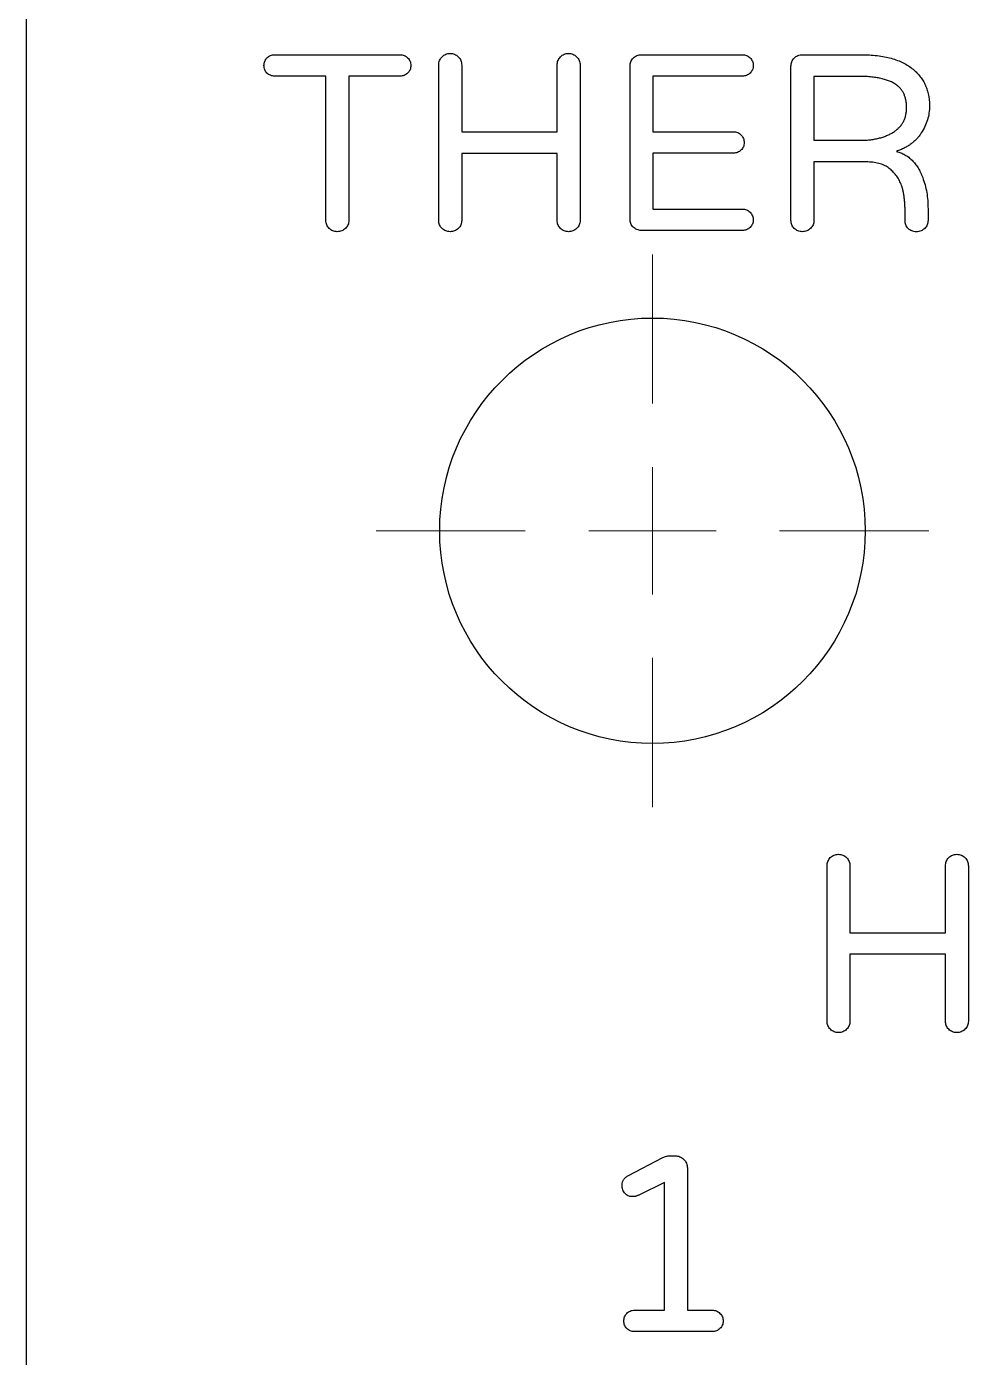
# Model space of a CAD drawing. Header units: millimetres. Extents: x 382 to 1372, y 275 to 1321.
# Drawn here: x 382.5 to 570.6, y 811.3 to 1077.2 of the extents above; entities that cross this region are included whole.
import ezdxf

# ---------------------------------------------------------------- set-up
doc = ezdxf.new("R2010")
doc.units = ezdxf.units.MM
doc.header["$LTSCALE"] = 5
doc.linetypes.add('SLD-Continue', pattern=[0])

# ---------------------------------------------------------------- blocks, each defined once
blk = doc.blocks.new('SW_CENTERMARKSYMBOL_3')
at = {"color": 0, "linetype": 'SLD-Continue', "lineweight": 18}
for p, q in [((0, 25.4), (0, 55.2)), ((0, 0), (0, 12.7)), ((-25.4, 0), (-55.2, 0)), ((0, 0), (-12.7, 0)), ((0, 0), (0, -12.7)), ((0, 0), (12.7, 0)), ((25.4, 0), (55.2, 0)), ((0, -25.4), (0, -55.2))]:
    blk.add_line(p, q, dxfattribs=at)

msp = doc.modelspace()

# ---------------------------------------------------------------- linework, layer by layer
at = {"color": 7, "linetype": 'SLD-Continue', "lineweight": 25}
for p, q in [((382.5, 341.44), (382.5, 1311.44)), ((432.01, 1071.56), (457.07, 1071.56)), ((505.29, 1071.56), (525.46, 1071.56)), ((537.43, 1071.56), (549.15, 1071.56)), ((464.82, 1038.45), (464.82, 1069.49)), ((469.4, 1069.49), (469.4, 1056.12)), ((488.47, 1056.12), (488.47, 1069.49)), ((493.05, 1069.49), (493.05, 1038.45)), ((503.02, 1038.7), (503.02, 1069.25)), ((535.16, 1038.45), (535.16, 1069.25)), ((442.27, 1067.28), (432.01, 1067.28)), ((442.27, 1038.45), (442.27, 1067.28)), ((446.85, 1067.28), (446.85, 1038.45)), ((457.07, 1067.28), (446.85, 1067.28)), ((507.6, 1067.28), (507.6, 1056.17)), ((525.46, 1067.28), (507.6, 1067.28)), ((539.74, 1067.23), (539.74, 1054.45)), ((548.6, 1067.23), (539.74, 1067.23)), ((469.4, 1056.12), (488.47, 1056.12)), ((507.6, 1056.17), (523.65, 1056.17)), ((539.74, 1054.45), (548.85, 1054.45)), ((469.4, 1051.84), (469.4, 1038.45)), ((488.47, 1051.84), (469.4, 1051.84)), ((488.47, 1038.45), (488.47, 1051.84)), ((507.6, 1051.89), (507.6, 1040.72)), ((523.65, 1051.89), (507.6, 1051.89)), ((539.74, 1050.13), (539.74, 1038.45)), ((550.16, 1050.13), (539.74, 1050.13)), ((507.6, 1040.72), (525.46, 1040.72)), ((557.96, 1038.45), (557.96, 1039.96)), ((562.54, 1040.76), (562.54, 1038.45)), ((525.46, 1036.44), (505.29, 1036.44)), ((542.37, 878.45), (542.37, 909.49)), ((546.95, 909.49), (546.95, 896.12)), ((566.02, 896.12), (566.02, 909.49)), ((570.6, 909.49), (570.6, 878.45)), ((546.95, 896.12), (566.02, 896.12)), ((546.95, 891.84), (546.95, 878.45)), ((566.02, 891.84), (546.95, 891.84)), ((566.02, 878.45), (566.02, 891.84)), ((502.74, 847.63), (509.58, 851.21)), ((511, 851.56), (512.05, 851.56)), ((514.47, 849.15), (514.47, 820.72)), ((509.89, 846.23), (504.76, 843.71)), ((509.89, 820.72), (509.89, 846.23)), ((503.9, 820.72), (509.89, 820.72)), ((514.47, 820.72), (519.45, 820.72)), ((519.45, 816.44), (503.9, 816.44))]:
    msp.add_line(p, q, dxfattribs=at)
msp.add_circle((507.5, 976.44), 42.5, dxfattribs=at)
for points, knots in [([(429.9, 1069.39), (429.91, 1069.54), (429.92, 1069.83), (430.04, 1070.23), (430.23, 1070.61), (430.5, 1070.94), (430.81, 1071.22), (431.18, 1071.42), (431.58, 1071.55), (431.87, 1071.56), (432.01, 1071.56)], [0, 0, 0, 0, 0.129976, 0.253631, 0.377211, 0.501617, 0.627124, 0.7479, 0.872175, 1, 1, 1, 1]), ([(457.07, 1071.56), (457.21, 1071.56), (457.5, 1071.55), (457.91, 1071.41), (458.29, 1071.22), (458.61, 1070.94), (458.89, 1070.61), (459.09, 1070.24), (459.21, 1069.83), (459.22, 1069.54), (459.23, 1069.39)], [0, 0, 0, 0, 0.1285199, 0.2514031, 0.3745826, 0.5003067, 0.6260308, 0.7492103, 0.8714801, 1, 1, 1, 1]), ([(464.82, 1069.49), (464.83, 1069.65), (464.84, 1069.95), (464.97, 1070.39), (465.18, 1070.79), (465.46, 1071.14), (465.81, 1071.44), (466.2, 1071.66), (466.63, 1071.78), (466.94, 1071.8), (467.09, 1071.81)], [0, 0, 0, 0, 0.129744, 0.251737, 0.374511, 0.500915, 0.628331, 0.750273, 0.872265, 1, 1, 1, 1]), ([(467.09, 1071.81), (467.24, 1071.8), (467.55, 1071.78), (467.98, 1071.66), (468.38, 1071.44), (468.73, 1071.14), (469.03, 1070.79), (469.24, 1070.39), (469.37, 1069.95), (469.39, 1069.65), (469.4, 1069.49)], [0, 0, 0, 0, 0.12685, 0.249922, 0.37102, 0.499084, 0.627147, 0.750007, 0.871154, 1, 1, 1, 1]), ([(488.47, 1069.49), (488.48, 1069.65), (488.49, 1069.95), (488.62, 1070.39), (488.83, 1070.79), (489.11, 1071.14), (489.46, 1071.44), (489.85, 1071.66), (490.28, 1071.78), (490.58, 1071.8), (490.73, 1071.81)], [0, 0, 0, 0, 0.129974, 0.252182, 0.375174, 0.501802, 0.629443, 0.749831, 0.872039, 1, 1, 1, 1]), ([(490.73, 1071.81), (490.88, 1071.8), (491.19, 1071.78), (491.62, 1071.66), (492.02, 1071.44), (492.37, 1071.14), (492.67, 1070.79), (492.89, 1070.39), (493.02, 1069.95), (493.04, 1069.65), (493.05, 1069.49)], [0, 0, 0, 0, 0.126728, 0.249682, 0.370664, 0.498604, 0.626545, 0.750247, 0.871278, 1, 1, 1, 1]), ([(503.02, 1069.25), (503.03, 1069.4), (503.04, 1069.7), (503.17, 1070.14), (503.38, 1070.53), (503.66, 1070.89), (504.01, 1071.18), (504.4, 1071.41), (504.84, 1071.54), (505.14, 1071.55), (505.29, 1071.56)], [0, 0, 0, 0, 0.127847, 0.251886, 0.372979, 0.499494, 0.627022, 0.750054, 0.872153, 1, 1, 1, 1]), ([(525.46, 1071.56), (525.61, 1071.56), (525.89, 1071.55), (526.3, 1071.41), (526.68, 1071.22), (527, 1070.94), (527.28, 1070.61), (527.48, 1070.24), (527.6, 1069.83), (527.62, 1069.54), (527.62, 1069.39)], [0, 0, 0, 0, 0.12852, 0.251403, 0.374583, 0.500307, 0.626031, 0.74921, 0.87148, 1, 1, 1, 1]), ([(535.16, 1069.25), (535.17, 1069.4), (535.19, 1069.7), (535.31, 1070.14), (535.53, 1070.53), (535.81, 1070.89), (536.15, 1071.18), (536.54, 1071.41), (536.98, 1071.54), (537.28, 1071.55), (537.43, 1071.56)], [0, 0, 0, 0, 0.127847, 0.251886, 0.372979, 0.499494, 0.627022, 0.750054, 0.872153, 1, 1, 1, 1]), ([(549.15, 1071.56), (549.71, 1071.55), (550.79, 1071.54), (552.36, 1071.4), (553.82, 1071.18), (555.18, 1070.86), (556.44, 1070.45), (557.59, 1069.94), (558.64, 1069.36), (559.26, 1068.88), (559.57, 1068.64)], [0, 0, 0, 0, 0.151838, 0.294279, 0.427843, 0.55398, 0.673561, 0.786736, 0.895196, 1, 1, 1, 1]), ([(432.01, 1067.28), (431.87, 1067.29), (431.58, 1067.3), (431.18, 1067.42), (430.81, 1067.61), (430.49, 1067.88), (430.23, 1068.2), (430.04, 1068.56), (429.92, 1068.97), (429.91, 1069.25), (429.9, 1069.39)], [0, 0, 0, 0, 0.1293884, 0.2545562, 0.3757704, 0.5, 0.6242296, 0.7454438, 0.8706116, 1, 1, 1, 1]), ([(459.23, 1069.39), (459.22, 1069.25), (459.21, 1068.97), (459.09, 1068.56), (458.89, 1068.19), (458.61, 1067.88), (458.28, 1067.61), (457.91, 1067.42), (457.5, 1067.3), (457.21, 1067.29), (457.07, 1067.28)], [0, 0, 0, 0, 0.127904, 0.251636, 0.372487, 0.498072, 0.622555, 0.746212, 0.869943, 1, 1, 1, 1]), ([(527.62, 1069.39), (527.62, 1069.25), (527.6, 1068.97), (527.48, 1068.56), (527.28, 1068.19), (527, 1067.88), (526.68, 1067.61), (526.3, 1067.42), (525.89, 1067.3), (525.61, 1067.29), (525.46, 1067.28)], [0, 0, 0, 0, 0.127904, 0.2516358, 0.3724869, 0.4980715, 0.6225553, 0.7462116, 0.8699434, 1, 1, 1, 1]), ([(556.25, 1065.52), (556.04, 1065.66), (555.6, 1065.95), (554.85, 1066.29), (554.02, 1066.58), (553.11, 1066.82), (552.1, 1067.01), (551.01, 1067.13), (549.84, 1067.21), (549.02, 1067.23), (548.6, 1067.23)], [0, 0, 0, 0, 0.095764, 0.19812, 0.307841, 0.427061, 0.554698, 0.692982, 0.840692, 1, 1, 1, 1]), ([(559.57, 1068.64), (559.83, 1068.41), (560.34, 1067.95), (561.01, 1067.16), (561.58, 1066.33), (562.04, 1065.44), (562.4, 1064.49), (562.65, 1063.49), (562.81, 1062.43), (562.83, 1061.71), (562.84, 1061.34)], [0, 0, 0, 0, 0.126976, 0.249897, 0.371434, 0.492246, 0.613662, 0.738076, 0.866118, 1, 1, 1, 1]), ([(558.26, 1060.99), (558.25, 1061.24), (558.24, 1061.71), (558.15, 1062.4), (557.99, 1063.04), (557.77, 1063.64), (557.49, 1064.18), (557.14, 1064.68), (556.73, 1065.14), (556.41, 1065.39), (556.25, 1065.52)], [0, 0, 0, 0, 0.142921, 0.277097, 0.403983, 0.526115, 0.645642, 0.762522, 0.879607, 1, 1, 1, 1]), ([(548.85, 1054.45), (549.2, 1054.46), (549.87, 1054.47), (550.85, 1054.54), (551.78, 1054.67), (552.66, 1054.85), (553.49, 1055.08), (554.27, 1055.37), (554.99, 1055.71), (555.67, 1056.09), (556.27, 1056.54), (556.81, 1057.02), (557.26, 1057.57), (557.63, 1058.16), (557.91, 1058.8), (558.12, 1059.49), (558.23, 1060.22), (558.25, 1060.73), (558.26, 1060.99)], [0, 0, 0, 0, 0.080191, 0.156045, 0.229012, 0.298207, 0.365048, 0.428807, 0.491181, 0.551117, 0.609264, 0.665198, 0.719334, 0.772589, 0.82641, 0.881777, 0.939503, 1, 1, 1, 1]), ([(562.84, 1061.34), (562.82, 1060.86), (562.78, 1059.91), (562.46, 1058.51), (561.94, 1057.17), (561.35, 1056.1), (560.77, 1055.3), (560.29, 1054.73), (559.74, 1054.21), (559.15, 1053.72), (558.5, 1053.29), (557.8, 1052.88), (557.05, 1052.54), (556.52, 1052.34), (556.25, 1052.24)], [0, 0, 0, 0, 0.119505, 0.236658, 0.355997, 0.477891, 0.540354, 0.60172, 0.66463, 0.727853, 0.792802, 0.859225, 0.928534, 1, 1, 1, 1]), ([(523.65, 1056.17), (523.79, 1056.16), (524.08, 1056.15), (524.49, 1056.02), (524.87, 1055.82), (525.19, 1055.54), (525.47, 1055.22), (525.67, 1054.84), (525.8, 1054.43), (525.81, 1054.14), (525.82, 1054)], [0, 0, 0, 0, 0.128441, 0.251249, 0.374353, 0.5, 0.625647, 0.748751, 0.871559, 1, 1, 1, 1]), ([(525.82, 1054), (525.81, 1053.85), (525.8, 1053.57), (525.67, 1053.17), (525.47, 1052.8), (525.19, 1052.48), (524.86, 1052.22), (524.49, 1052.03), (524.08, 1051.9), (523.79, 1051.89), (523.65, 1051.89)], [0, 0, 0, 0, 0.127825, 0.2521, 0.372876, 0.498383, 0.622789, 0.746369, 0.870024, 1, 1, 1, 1]), ([(556.25, 1052.24), (556.54, 1052.15), (557.13, 1051.97), (557.94, 1051.57), (558.7, 1051.07), (559.39, 1050.46), (560.01, 1049.75), (560.57, 1048.93), (561.07, 1048.02), (561.34, 1047.35), (561.48, 1047.01)], [0, 0, 0, 0, 0.119621, 0.236355, 0.353074, 0.471663, 0.593631, 0.721387, 0.855957, 1, 1, 1, 1]), ([(557.96, 1039.96), (557.96, 1040.29), (557.95, 1040.93), (557.91, 1041.84), (557.83, 1042.69), (557.75, 1043.48), (557.61, 1044.19), (557.46, 1044.84), (557.28, 1045.42), (557, 1046.1), (556.58, 1046.86), (556, 1047.67), (555.34, 1048.39), (554.72, 1048.9), (554.18, 1049.27), (553.72, 1049.49), (553.22, 1049.69), (552.69, 1049.85), (552.11, 1049.97), (551.5, 1050.06), (550.84, 1050.12), (550.39, 1050.12), (550.16, 1050.13)], [0, 0, 0, 0, 0.066873, 0.129351, 0.187513, 0.241391, 0.290743, 0.335553, 0.377217, 0.414746, 0.485226, 0.552707, 0.61861, 0.684057, 0.717301, 0.751635, 0.787873, 0.825636, 0.865661, 0.907688, 0.952441, 1, 1, 1, 1]), ([(561.48, 1047.01), (561.64, 1046.53), (561.97, 1045.55), (562.3, 1044.01), (562.5, 1042.41), (562.53, 1041.32), (562.54, 1040.76)], [0, 0, 0, 0, 0.241145, 0.486903, 0.739153, 1, 1, 1, 1]), ([(525.46, 1040.72), (525.61, 1040.72), (525.89, 1040.71), (526.3, 1040.57), (526.68, 1040.38), (527, 1040.09), (527.28, 1039.77), (527.48, 1039.39), (527.6, 1038.98), (527.62, 1038.7), (527.62, 1038.55)], [0, 0, 0, 0, 0.12852, 0.251403, 0.374583, 0.500307, 0.626031, 0.74921, 0.87148, 1, 1, 1, 1]), ([(444.54, 1036.19), (444.38, 1036.19), (444.08, 1036.21), (443.65, 1036.34), (443.27, 1036.55), (442.92, 1036.83), (442.64, 1037.18), (442.43, 1037.57), (442.3, 1038), (442.28, 1038.3), (442.27, 1038.45)], [0, 0, 0, 0, 0.129348, 0.252881, 0.373592, 0.5, 0.626408, 0.747119, 0.870652, 1, 1, 1, 1]), ([(446.85, 1038.45), (446.84, 1038.3), (446.83, 1038), (446.7, 1037.56), (446.47, 1037.18), (446.18, 1036.83), (445.83, 1036.55), (445.43, 1036.34), (445, 1036.21), (444.69, 1036.19), (444.54, 1036.19)], [0, 0, 0, 0, 0.128072, 0.250386, 0.371877, 0.499628, 0.626366, 0.747671, 0.871928, 1, 1, 1, 1]), ([(467.09, 1036.19), (466.94, 1036.19), (466.63, 1036.21), (466.2, 1036.34), (465.81, 1036.55), (465.46, 1036.83), (465.18, 1037.18), (464.97, 1037.57), (464.84, 1038), (464.83, 1038.3), (464.82, 1038.45)], [0, 0, 0, 0, 0.129115, 0.252426, 0.37472, 0.5009, 0.62708, 0.747574, 0.870885, 1, 1, 1, 1]), ([(469.4, 1038.45), (469.39, 1038.3), (469.37, 1038), (469.25, 1037.56), (469.02, 1037.18), (468.73, 1036.83), (468.38, 1036.55), (467.98, 1036.34), (467.55, 1036.21), (467.24, 1036.19), (467.09, 1036.19)], [0, 0, 0, 0, 0.1282, 0.250636, 0.371249, 0.499128, 0.625992, 0.747419, 0.8718, 1, 1, 1, 1]), ([(490.73, 1036.19), (490.58, 1036.19), (490.28, 1036.21), (489.85, 1036.34), (489.46, 1036.55), (489.11, 1036.83), (488.83, 1037.18), (488.62, 1037.57), (488.49, 1038), (488.48, 1038.3), (488.47, 1038.45)], [0, 0, 0, 0, 0.129348, 0.252881, 0.373592, 0.5, 0.626408, 0.747119, 0.870652, 1, 1, 1, 1]), ([(493.05, 1038.45), (493.04, 1038.3), (493.02, 1038), (492.9, 1037.56), (492.67, 1037.18), (492.37, 1036.83), (492.02, 1036.55), (491.62, 1036.34), (491.19, 1036.21), (490.88, 1036.19), (490.73, 1036.19)], [0, 0, 0, 0, 0.128072, 0.250386, 0.371877, 0.499628, 0.626366, 0.747671, 0.871928, 1, 1, 1, 1]), ([(505.29, 1036.44), (505.14, 1036.45), (504.83, 1036.47), (504.4, 1036.59), (504.01, 1036.8), (503.66, 1037.08), (503.38, 1037.43), (503.17, 1037.82), (503.04, 1038.25), (503.03, 1038.55), (503.02, 1038.7)], [0, 0, 0, 0, 0.129115, 0.252426, 0.37472, 0.5009, 0.62708, 0.747574, 0.870885, 1, 1, 1, 1]), ([(527.62, 1038.55), (527.62, 1038.41), (527.6, 1038.12), (527.48, 1037.72), (527.28, 1037.35), (527, 1037.04), (526.68, 1036.77), (526.3, 1036.58), (525.89, 1036.46), (525.61, 1036.45), (525.46, 1036.44)], [0, 0, 0, 0, 0.127904, 0.251636, 0.372487, 0.498072, 0.622555, 0.746212, 0.869943, 1, 1, 1, 1]), ([(537.43, 1036.19), (537.28, 1036.19), (536.98, 1036.21), (536.55, 1036.34), (536.16, 1036.55), (535.81, 1036.83), (535.53, 1037.18), (535.31, 1037.57), (535.19, 1038), (535.17, 1038.3), (535.16, 1038.45)], [0, 0, 0, 0, 0.1291152, 0.2524259, 0.3747197, 0.5009001, 0.6270804, 0.7475741, 0.8708848, 1, 1, 1, 1]), ([(539.74, 1038.45), (539.73, 1038.3), (539.72, 1038), (539.59, 1037.56), (539.37, 1037.18), (539.08, 1036.83), (538.72, 1036.55), (538.32, 1036.34), (537.89, 1036.21), (537.59, 1036.19), (537.43, 1036.19)], [0, 0, 0, 0, 0.1282, 0.250636, 0.371249, 0.499128, 0.625992, 0.747419, 0.8718, 1, 1, 1, 1]), ([(562.54, 1038.45), (562.53, 1038.3), (562.51, 1038), (562.4, 1037.56), (562.17, 1037.18), (561.9, 1036.83), (561.54, 1036.55), (561.14, 1036.34), (560.69, 1036.21), (560.22, 1036.17), (559.74, 1036.2), (559.31, 1036.33), (558.91, 1036.52), (558.58, 1036.8), (558.3, 1037.14), (558.11, 1037.54), (557.97, 1037.98), (557.96, 1038.29), (557.96, 1038.45)], [0, 0, 0, 0, 0.063895, 0.12464, 0.184754, 0.247196, 0.309638, 0.371052, 0.434986, 0.501896, 0.568723, 0.630715, 0.690317, 0.750557, 0.811579, 0.871182, 0.933173, 1, 1, 1, 1]), ([(542.37, 909.49), (542.38, 909.65), (542.4, 909.95), (542.53, 910.39), (542.73, 910.79), (543.02, 911.14), (543.36, 911.44), (543.76, 911.66), (544.19, 911.78), (544.49, 911.8), (544.64, 911.81)], [0, 0, 0, 0, 0.129744, 0.251737, 0.374511, 0.500915, 0.628331, 0.750273, 0.872265, 1, 1, 1, 1]), ([(544.64, 911.81), (544.8, 911.8), (545.1, 911.78), (545.54, 911.66), (545.93, 911.44), (546.28, 911.14), (546.58, 910.79), (546.8, 910.39), (546.93, 909.95), (546.94, 909.65), (546.95, 909.49)], [0, 0, 0, 0, 0.12685, 0.249922, 0.37102, 0.499084, 0.627147, 0.750007, 0.871154, 1, 1, 1, 1]), ([(566.02, 909.49), (566.03, 909.65), (566.05, 909.95), (566.18, 910.39), (566.38, 910.79), (566.67, 911.14), (567.01, 911.44), (567.4, 911.66), (567.83, 911.78), (568.13, 911.8), (568.29, 911.81)], [0, 0, 0, 0, 0.1299738, 0.2521821, 0.375174, 0.5018019, 0.6294428, 0.749831, 0.8720392, 1, 1, 1, 1]), ([(568.29, 911.81), (568.44, 911.8), (568.74, 911.78), (569.18, 911.66), (569.58, 911.44), (569.93, 911.14), (570.22, 910.79), (570.45, 910.39), (570.58, 909.95), (570.59, 909.65), (570.6, 909.49)], [0, 0, 0, 0, 0.1267283, 0.2496823, 0.3706637, 0.4986044, 0.6265451, 0.750247, 0.8712781, 1, 1, 1, 1]), ([(544.64, 876.19), (544.49, 876.19), (544.19, 876.21), (543.76, 876.34), (543.37, 876.55), (543.02, 876.83), (542.74, 877.18), (542.52, 877.57), (542.4, 878), (542.38, 878.3), (542.37, 878.45)], [0, 0, 0, 0, 0.129115, 0.252426, 0.37472, 0.5009, 0.62708, 0.747574, 0.870885, 1, 1, 1, 1]), ([(546.95, 878.45), (546.94, 878.3), (546.93, 878), (546.8, 877.56), (546.58, 877.18), (546.29, 876.83), (545.93, 876.55), (545.54, 876.34), (545.1, 876.21), (544.8, 876.19), (544.64, 876.19)], [0, 0, 0, 0, 0.1282, 0.250636, 0.371249, 0.499128, 0.625992, 0.747419, 0.8718, 1, 1, 1, 1]), ([(568.29, 876.19), (568.13, 876.19), (567.83, 876.21), (567.4, 876.34), (567.01, 876.55), (566.67, 876.83), (566.39, 877.18), (566.17, 877.57), (566.05, 878), (566.03, 878.3), (566.02, 878.45)], [0, 0, 0, 0, 0.129348, 0.252881, 0.373592, 0.5, 0.626408, 0.747119, 0.870652, 1, 1, 1, 1]), ([(570.6, 878.45), (570.59, 878.3), (570.58, 878), (570.45, 877.56), (570.22, 877.18), (569.93, 876.83), (569.57, 876.55), (569.18, 876.34), (568.74, 876.21), (568.44, 876.19), (568.29, 876.19)], [0, 0, 0, 0, 0.128072, 0.250386, 0.371877, 0.499628, 0.626366, 0.747671, 0.871928, 1, 1, 1, 1]), ([(509.58, 851.21), (509.81, 851.31), (510.26, 851.51), (510.76, 851.55), (511, 851.56)], [0, 0, 0, 0, 0.515077, 1, 1, 1, 1]), ([(512.05, 851.56), (512.21, 851.55), (512.53, 851.54), (512.99, 851.4), (513.4, 851.17), (513.77, 850.87), (514.08, 850.5), (514.31, 850.08), (514.44, 849.62), (514.46, 849.31), (514.47, 849.15)], [0, 0, 0, 0, 0.127003, 0.250725, 0.373388, 0.5, 0.626612, 0.749275, 0.872997, 1, 1, 1, 1]), ([(504.76, 843.71), (504.67, 843.67), (504.5, 843.61), (504.29, 843.51), (504.08, 843.45), (503.87, 843.43), (503.62, 843.42), (503.32, 843.4), (502.98, 843.43), (502.65, 843.56), (502.33, 843.75), (502.03, 844.01), (501.76, 844.35), (501.57, 844.77), (501.46, 845.26), (501.42, 845.8), (501.48, 846.36), (501.75, 846.88), (502.18, 847.32), (502.55, 847.52), (502.74, 847.63)], [0, 0, 0, 0, 0.037894, 0.075788, 0.097743, 0.126175, 0.161416, 0.204653, 0.251167, 0.298231, 0.349607, 0.405214, 0.463933, 0.526911, 0.595179, 0.671743, 0.749933, 0.826358, 0.907403, 1, 1, 1, 1]), ([(501.79, 818.55), (501.79, 818.7), (501.8, 818.98), (501.93, 819.39), (502.12, 819.77), (502.38, 820.1), (502.7, 820.37), (503.07, 820.57), (503.47, 820.7), (503.75, 820.72), (503.9, 820.72)], [0, 0, 0, 0, 0.129976, 0.253631, 0.377211, 0.501617, 0.627124, 0.7479, 0.872175, 1, 1, 1, 1]), ([(519.45, 820.72), (519.59, 820.72), (519.88, 820.71), (520.29, 820.57), (520.67, 820.38), (520.99, 820.09), (521.27, 819.77), (521.47, 819.39), (521.59, 818.98), (521.6, 818.7), (521.61, 818.55)], [0, 0, 0, 0, 0.1285199, 0.2514031, 0.3745826, 0.5003067, 0.6260308, 0.7492103, 0.8714801, 1, 1, 1, 1]), ([(503.9, 816.44), (503.75, 816.45), (503.47, 816.46), (503.07, 816.58), (502.7, 816.77), (502.38, 817.04), (502.12, 817.36), (501.93, 817.72), (501.81, 818.12), (501.79, 818.41), (501.79, 818.55)], [0, 0, 0, 0, 0.129388, 0.254556, 0.37577, 0.5, 0.62423, 0.745444, 0.870612, 1, 1, 1, 1]), ([(521.61, 818.55), (521.6, 818.41), (521.59, 818.12), (521.47, 817.72), (521.27, 817.35), (520.99, 817.04), (520.66, 816.77), (520.29, 816.58), (519.88, 816.46), (519.59, 816.45), (519.45, 816.44)], [0, 0, 0, 0, 0.127904, 0.251636, 0.372487, 0.498072, 0.622555, 0.746212, 0.869943, 1, 1, 1, 1])]:
    msp.add_open_spline(points, degree=3, knots=knots, dxfattribs=at)

# ---------------------------------------------------------------- block references
at = {"color": 7, "linetype": 'SLD-Continue', "lineweight": 18, "true_color": 0xffffff}
msp.add_blockref('SW_CENTERMARKSYMBOL_3', (507.5, 976.44), dxfattribs=at)

doc.saveas('drawing.dxf')
